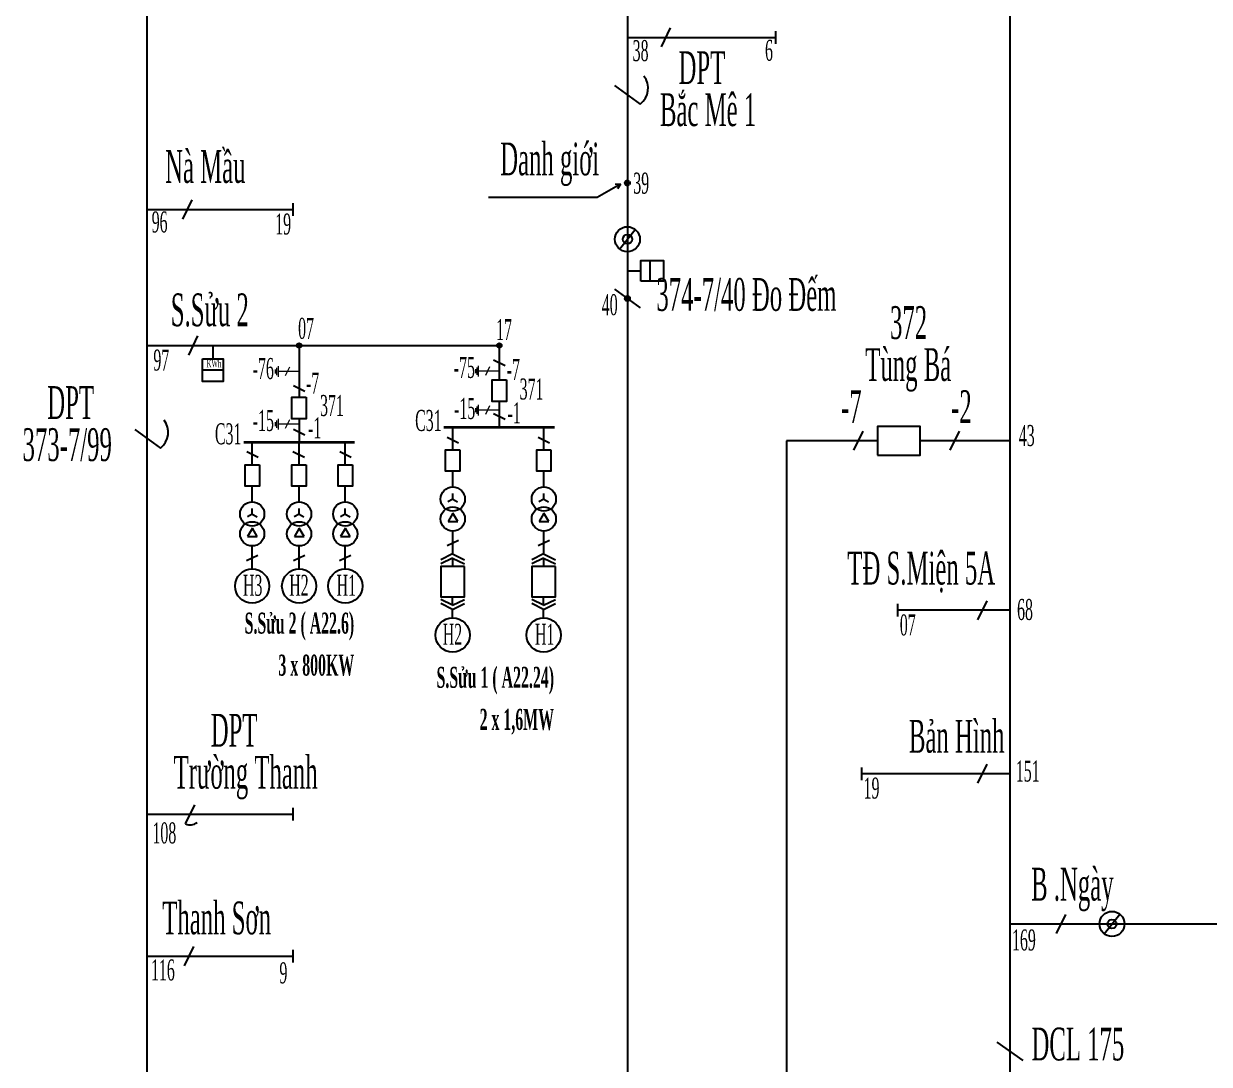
# Model space of a CAD drawing. Header units: inches. Extents: x 5954 to 16840, y 1852 to 5708.
# Drawn here: x 7173.7 to 7458.9, y 4786.2 to 5036.4 of the extents above; entities that cross this region are included whole.
import ezdxf

# ---------------------------------------------------------------- set-up
doc = ezdxf.new("R2010")
doc.units = ezdxf.units.IN
doc.header["$LTSCALE"] = 0.007
doc.header["$MEASUREMENT"] = 0
for name, color, linetype, lineweight in [('0.4+6kV', 6, 'Continuous', 25), ('DZ 35', 30, 'Continuous', 25), ('TC 35', 30, 'Continuous', 35), ('Tiep dat', 7, 'Continuous', 15)]:
    doc.layers.add(name, color=color, linetype=linetype, lineweight=lineweight)
doc.layers.add('Chu', color=7, linetype='Continuous')
doc.layers.add('so', color=7, linetype='Continuous')
doc.styles.add('chu', font='times.ttf', dxfattribs={"width": 0.5, "height": 0.2})

msp = doc.modelspace()

# ---------------------------------------------------------------- hatches: boundary and pattern name
at = {"layer": 'DZ 35'}
for points in [[(7240.51, 4959.06, 1), (7239.43, 4959.06, 1)], [(7287.58, 4959.06, -1), (7288.66, 4959.06, -1)]]:
    msp.add_hatch(color=256, dxfattribs=at).paths.add_polyline_path(points)
at = {"layer": 'TC 35'}
for points in [[(7318.4, 4998.13, -1), (7319.48, 4998.13, -1)], [(7318.4, 4970.35, -1), (7319.48, 4970.35, -1)]]:
    msp.add_hatch(color=256, dxfattribs=at).paths.add_polyline_path(points)

# ---------------------------------------------------------------- linework, layer by layer
at = {"layer": '0.4+6kV', "color": 170, "ltscale": 0.06}
for p, q in [((7317.07, 4982.25), (7320.81, 4986.97)), ((7317.07, 4982.25), (7320.81, 4986.97)), ((7433.63, 4817.58), (7437.37, 4822.31)), ((7433.63, 4817.58), (7437.37, 4822.31))]:
    msp.add_line(p, q, dxfattribs=at)
at = {"layer": '0.4+6kV'}
for p, q in [((7276.97, 4918.72), (7275.8, 4916.7)), ((7275.8, 4916.7), (7278.13, 4916.7)), ((7278.13, 4916.7), (7276.97, 4918.72)), ((7298.86, 4918.72), (7297.7, 4916.7)), ((7297.7, 4916.7), (7300.03, 4916.7)), ((7300.03, 4916.7), (7298.86, 4918.72)), ((7228.72, 4915.12), (7227.56, 4913.11)), ((7229.88, 4913.11), (7228.72, 4915.12)), ((7240.01, 4915.12), (7238.84, 4913.11)), ((7241.17, 4913.11), (7240.01, 4915.12)), ((7251.1, 4915.12), (7249.94, 4913.11)), ((7252.26, 4913.11), (7251.1, 4915.12)), ((7276.93, 4908.91), (7276.93, 4914.43)), ((7298.83, 4908.91), (7298.83, 4914.43)), ((7227.56, 4913.11), (7229.88, 4913.11)), ((7238.84, 4913.11), (7241.17, 4913.11)), ((7249.94, 4913.11), (7252.26, 4913.11)), ((7278.31, 4912.18), (7275.56, 4910.84)), ((7300.2, 4912.18), (7297.45, 4910.84)), ((7230.06, 4908.58), (7227.31, 4907.25)), ((7228.68, 4905.32), (7228.68, 4910.84)), ((7241.34, 4908.58), (7238.59, 4907.25)), ((7239.97, 4905.32), (7239.97, 4910.84)), ((7252.44, 4908.58), (7249.69, 4907.25)), ((7251.06, 4905.32), (7251.06, 4910.84)), ((7276.89, 4908.93), (7274.02, 4907.54)), ((7276.89, 4908.93), (7279.75, 4907.54)), ((7298.78, 4908.93), (7295.92, 4907.54)), ((7298.78, 4908.93), (7301.65, 4907.54)), ((7276.89, 4907.92), (7274.02, 4906.53)), ((7276.89, 4907.92), (7276.89, 4905.87)), ((7276.89, 4907.92), (7279.75, 4906.53)), ((7298.78, 4907.92), (7295.92, 4906.53)), ((7298.78, 4907.92), (7298.78, 4905.87)), ((7298.78, 4907.92), (7301.65, 4906.53)), ((7276.89, 4896.61), (7274.02, 4898)), ((7276.89, 4895.59), (7274.02, 4896.98)), ((7276.89, 4896.61), (7276.89, 4898.65)), ((7276.89, 4896.61), (7279.75, 4898)), ((7276.89, 4895.59), (7279.75, 4896.98)), ((7298.78, 4896.61), (7295.92, 4898)), ((7298.78, 4895.59), (7295.92, 4896.98)), ((7298.78, 4896.61), (7298.78, 4898.65)), ((7298.78, 4896.61), (7301.65, 4898)), ((7298.78, 4895.59), (7301.65, 4896.98)), ((7276.89, 4895.59), (7276.89, 4895.59)), ((7276.89, 4893.55), (7276.89, 4895.59)), ((7298.78, 4895.59), (7298.78, 4895.59)), ((7298.78, 4893.55), (7298.78, 4895.59))]:
    msp.add_line(p, q, dxfattribs=at)
for points in [[(7279.75, 4905.87), (7274.02, 4905.87), (7274.02, 4898.65), (7279.75, 4898.65)], [(7301.65, 4905.87), (7295.92, 4905.87), (7295.92, 4898.65), (7301.65, 4898.65)]]:
    msp.add_lwpolyline(points, close=True, dxfattribs=at)
at = {"layer": '0.4+6kV', "color": 170, "ltscale": 0.06}
for centre, radius in [((7318.94, 4984.61), 3.02), ((7318.94, 4984.61), 3.02), ((7318.94, 4984.61), 1.11), ((7435.5, 4819.94), 3.02), ((7435.5, 4819.94), 3.02), ((7435.5, 4819.94), 1.11)]:
    msp.add_circle(centre, radius, dxfattribs=at)
at = {"layer": '0.4+6kV'}
for centre, radius in [((7276.93, 4917.35), 2.92), ((7298.83, 4917.35), 2.92), ((7228.68, 4913.76), 2.92), ((7239.97, 4913.76), 2.92), ((7251.06, 4913.76), 2.92), ((7228.68, 4901.19), 4.12), ((7228.68, 4901.19), 4.12), ((7239.97, 4901.19), 4.12), ((7239.97, 4901.19), 4.12), ((7251.06, 4901.19), 4.12), ((7251.06, 4901.19), 4.12), ((7276.89, 4889.42), 4.12), ((7276.89, 4889.42), 4.12), ((7298.78, 4889.42), 4.12), ((7298.78, 4889.42), 4.12)]:
    msp.add_circle(centre, radius, dxfattribs=at)
at = {"layer": 'DZ 35'}
for p, q in [((7203.44, 4763.1), (7203.44, 5301.41)), ((7410.93, 5295.85), (7410.93, 4767.33)), ((7318.94, 5222.31), (7318.94, 4265.87)), ((7329.26, 5035.43), (7327.03, 5030.85)), ((7354.59, 5034.65), (7354.59, 5031.63)), ((7318.94, 5033.14), (7354.59, 5033.14)), ((7315.85, 5021.6), (7322.03, 5017.12)), ((7317.29, 4997.83), (7311.65, 4994.69)), ((7317.29, 4997.83), (7315.99, 4997.74)), ((7317.29, 4997.83), (7316.59, 4996.74)), ((7212.02, 4989.47), (7214.24, 4994.05)), ((7311.65, 4994.69), (7285.5, 4994.69)), ((7203.44, 4991.76), (7238.54, 4991.76)), ((7238.54, 4990.25), (7238.54, 4993.27)), ((7324.35, 4979.48), (7324.35, 4974.52)), ((7318.94, 4977), (7322.15, 4977)), ((7315.85, 4972.58), (7322.03, 4968.11)), ((7213.41, 4956.77), (7215.63, 4961.35)), ((7203.44, 4959.06), (7288.12, 4959.06)), ((7219.19, 4959.06), (7219.19, 4955.85)), ((7239.97, 4959.06), (7239.97, 4946.61)), ((7288.12, 4959.06), (7288.12, 4950.76)), ((7286.75, 4955.57), (7289.5, 4954.24)), ((7221.66, 4953.11), (7216.71, 4953.11)), ((7238.59, 4949.42), (7241.34, 4948.08)), ((7288.12, 4945.6), (7288.12, 4939.3)), ((7286.75, 4942.67), (7289.5, 4941.33)), ((7239.97, 4941.45), (7239.97, 4935.71)), ((7200.42, 4938.87), (7206.61, 4934.4)), ((7238.59, 4938.91), (7241.34, 4937.58)), ((7275.56, 4936.99), (7278.31, 4935.66)), ((7276.93, 4933.99), (7276.93, 4939.3)), ((7297.45, 4936.99), (7300.2, 4935.66)), ((7298.83, 4933.99), (7298.83, 4939.3)), ((7373.43, 4933.85), (7375.66, 4938.44)), ((7396.57, 4933.85), (7398.8, 4938.44)), ((7228.68, 4930.39), (7228.68, 4935.71)), ((7239.97, 4930.39), (7239.97, 4935.71)), ((7251.06, 4930.39), (7251.06, 4935.71)), ((7357.19, 4936.14), (7357.19, 4742.06)), ((7379.07, 4936.14), (7357.19, 4936.14)), ((7410.93, 4936.14), (7389.38, 4936.14)), ((7227.39, 4933.56), (7230.14, 4932.22)), ((7238.48, 4933.56), (7241.23, 4932.22)), ((7249.77, 4933.56), (7252.52, 4932.22)), ((7276.93, 4925.04), (7276.93, 4928.83)), ((7298.83, 4925.04), (7298.83, 4928.83)), ((7228.68, 4921.45), (7228.68, 4925.24)), ((7239.97, 4921.45), (7239.97, 4925.24)), ((7251.06, 4921.45), (7251.06, 4925.24)), ((7276.93, 4922.12), (7276.93, 4923.47)), ((7298.83, 4922.12), (7298.83, 4923.47)), ((7228.68, 4918.53), (7228.68, 4919.87)), ((7239.97, 4918.53), (7239.97, 4919.87)), ((7251.06, 4918.53), (7251.06, 4919.87)), ((7276.93, 4922.12), (7275.77, 4921.45)), ((7276.93, 4922.12), (7278.09, 4921.45)), ((7298.83, 4922.12), (7297.66, 4921.45)), ((7298.83, 4922.12), (7299.99, 4921.45)), ((7228.68, 4918.53), (7227.52, 4917.86)), ((7228.68, 4918.53), (7229.85, 4917.86)), ((7239.97, 4918.53), (7238.81, 4917.86)), ((7239.97, 4918.53), (7241.13, 4917.86)), ((7251.06, 4918.53), (7249.9, 4917.86)), ((7251.06, 4918.53), (7252.23, 4917.86)), ((7383.91, 4896.91), (7383.91, 4893.89)), ((7405.37, 4897.69), (7403.15, 4893.11)), ((7410.93, 4895.4), (7383.91, 4895.4)), ((7375.28, 4857.58), (7375.28, 4854.56)), ((7405.37, 4858.36), (7403.15, 4853.78)), ((7410.93, 4856.07), (7375.28, 4856.07)), ((7212.66, 4844.03), (7214.88, 4848.61)), ((7203.44, 4846.32), (7238.54, 4846.32)), ((7238.54, 4844.81), (7238.54, 4847.83)), ((7410.93, 4819.94), (7466.87, 4819.94)), ((7424.29, 4822.23), (7422.07, 4817.65)), ((7212.4, 4809.9), (7214.63, 4814.48)), ((7203.44, 4812.19), (7238.54, 4812.19)), ((7238.54, 4810.68), (7238.54, 4813.7)), ((7407.84, 4791.55), (7414.02, 4787.08))]:
    msp.add_line(p, q, dxfattribs=at)
for points in [[(7322.15, 4974.52), (7322.15, 4979.48), (7327.64, 4979.48), (7327.64, 4974.52)], [(7216.71, 4955.85), (7221.66, 4955.85), (7221.66, 4950.36), (7216.71, 4950.36)], [(7289.84, 4950.76), (7289.84, 4945.6), (7286.4, 4945.6), (7286.4, 4950.76)], [(7241.69, 4946.61), (7241.69, 4941.45), (7238.25, 4941.45), (7238.25, 4946.61)], [(7379.07, 4932.71), (7389.38, 4932.71), (7389.38, 4939.58), (7379.07, 4939.58)], [(7278.65, 4933.99), (7278.65, 4928.83), (7275.21, 4928.83), (7275.21, 4933.99)], [(7300.55, 4933.99), (7300.55, 4928.83), (7297.11, 4928.83), (7297.11, 4933.99)], [(7230.4, 4930.39), (7230.4, 4925.24), (7226.96, 4925.24), (7226.96, 4930.39)], [(7241.69, 4930.39), (7241.69, 4925.24), (7238.25, 4925.24), (7238.25, 4930.39)], [(7252.78, 4930.39), (7252.78, 4925.24), (7249.35, 4925.24), (7249.35, 4930.39)]]:
    msp.add_lwpolyline(points, close=True, dxfattribs=at)
for centre, radius in [((7239.97, 4959.06), 0.54), ((7288.12, 4959.06), 0.54), ((7276.93, 4922.12), 2.92), ((7298.83, 4922.12), 2.92), ((7228.68, 4918.53), 2.92), ((7239.97, 4918.53), 2.92), ((7251.06, 4918.53), 2.92)]:
    msp.add_circle(centre, radius, dxfattribs=at)
for centre, radius, start, end in [((7319.1, 5020.93), 4.81, 307.5809, 37.3867), ((7203.67, 4938.21), 4.81, 307.5809, 37.3867), ((7213.77, 4846.32), 2.55, 244.1246, 309.8884)]:
    msp.add_arc(centre, radius, start, end, dxfattribs=at)
at = {"layer": 'TC 35'}
for p, q in [((7301.43, 4939.3), (7274.81, 4939.3)), ((7253.28, 4935.71), (7226.66, 4935.71))]:
    msp.add_line(p, q, dxfattribs=at)
for centre in [(7318.94, 4998.13), (7318.94, 4970.35)]:
    msp.add_circle(centre, 0.54, dxfattribs=at)
at = {"layer": 'Tiep dat'}
for p, q in [((7234.56, 4953.71), (7234.56, 4951.95)), ((7234.56, 4953.71), (7234.56, 4951.95)), ((7234.56, 4953.71), (7234.56, 4951.95)), ((7234.92, 4954.12), (7234.92, 4951.54)), ((7234.92, 4954.12), (7234.92, 4951.54)), ((7234.92, 4954.12), (7234.92, 4951.54)), ((7237.62, 4953.86), (7236.62, 4951.8)), ((7237.62, 4953.86), (7236.62, 4951.8)), ((7237.62, 4953.86), (7236.62, 4951.8)), ((7282.72, 4953.75), (7282.72, 4951.99)), ((7282.72, 4953.75), (7282.72, 4951.99)), ((7282.72, 4953.75), (7282.72, 4951.99)), ((7283.07, 4954.16), (7283.07, 4951.58)), ((7283.07, 4954.16), (7283.07, 4951.58)), ((7283.07, 4954.16), (7283.07, 4951.58)), ((7285.77, 4953.9), (7284.77, 4951.84)), ((7285.77, 4953.9), (7284.77, 4951.84)), ((7285.77, 4953.9), (7284.77, 4951.84)), ((7234.22, 4953.32), (7234.22, 4952.35)), ((7234.22, 4953.32), (7234.22, 4952.35)), ((7234.22, 4953.32), (7234.22, 4952.35)), ((7237.12, 4952.83), (7234.92, 4952.83)), ((7237.12, 4952.83), (7234.92, 4952.83)), ((7237.12, 4952.83), (7234.92, 4952.83)), ((7239.97, 4952.83), (7237.12, 4952.83)), ((7282.37, 4953.36), (7282.37, 4952.38)), ((7282.37, 4953.36), (7282.37, 4952.38)), ((7282.37, 4953.36), (7282.37, 4952.38)), ((7285.27, 4952.87), (7283.07, 4952.87)), ((7285.27, 4952.87), (7283.07, 4952.87)), ((7285.27, 4952.87), (7283.07, 4952.87)), ((7288.12, 4952.87), (7285.27, 4952.87)), ((7288.12, 4952.87), (7285.27, 4952.87)), ((7288.12, 4952.87), (7285.27, 4952.87)), ((7282.37, 4943.99), (7282.37, 4943.01)), ((7282.37, 4943.99), (7282.37, 4943.01)), ((7282.37, 4943.99), (7282.37, 4943.01)), ((7282.72, 4944.38), (7282.72, 4942.62)), ((7282.72, 4944.38), (7282.72, 4942.62)), ((7282.72, 4944.38), (7282.72, 4942.62)), ((7283.07, 4944.79), (7283.07, 4942.21)), ((7283.07, 4944.79), (7283.07, 4942.21)), ((7283.07, 4944.79), (7283.07, 4942.21)), ((7285.27, 4943.5), (7283.07, 4943.5)), ((7285.27, 4943.5), (7283.07, 4943.5)), ((7285.27, 4943.5), (7283.07, 4943.5)), ((7285.77, 4944.53), (7284.77, 4942.47)), ((7288.12, 4943.5), (7285.27, 4943.5)), ((7234.22, 4940.6), (7234.22, 4939.63)), ((7234.22, 4940.6), (7234.22, 4939.63)), ((7234.22, 4940.6), (7234.22, 4939.63)), ((7234.56, 4941), (7234.56, 4939.24)), ((7234.56, 4941), (7234.56, 4939.24)), ((7234.56, 4941), (7234.56, 4939.24)), ((7234.92, 4941.41), (7234.92, 4938.83)), ((7234.92, 4941.41), (7234.92, 4938.83)), ((7234.92, 4941.41), (7234.92, 4938.83)), ((7237.12, 4940.12), (7234.92, 4940.12)), ((7237.12, 4940.12), (7234.92, 4940.12)), ((7237.12, 4940.12), (7234.92, 4940.12)), ((7237.62, 4941.15), (7236.62, 4939.09)), ((7237.62, 4941.15), (7236.62, 4939.09)), ((7237.62, 4941.15), (7236.62, 4939.09)), ((7239.97, 4940.12), (7237.12, 4940.12)), ((7239.97, 4940.12), (7237.12, 4940.12)), ((7239.97, 4940.12), (7237.12, 4940.12))]:
    msp.add_line(p, q, dxfattribs=at)

# ---------------------------------------------------------------- texts
at = {"layer": 'Chu', "style": 'chu', "width": 0.5}
for s, p in [('Danh giới', (7288.34, 4999.99)), ('-7', (7370.31, 4940.41)), ('-2', (7396.81, 4940.41)), ('DCL 175', (7416.13, 4787.13))]:
    msp.add_text(s, height=7.882, dxfattribs=at).set_placement(p)
msp.add_text('KWh', height=1.79, rotation=360, dxfattribs=at).set_placement((7217.71, 4953.82))
at = {"layer": 'Chu', "line_spacing_factor": 0.769231, "style": 'chu'}
for s, insert, char_height, width, attachment_point in [('   DPT\\PBắc Mê 1', (7326.77, 5029.82), 7.882, 34.5215, 1), ('Nà Mầu', (7207.74, 5006.05), 7.882, 34.5215, 1), ('   {\\fTimes New Roman|b0|i0|c163|p18;374-7/40 Đo Đếm}', (7321.44, 4975.28), 7.8819, 48.76, 1), ('{\\fTimes New Roman|b0|i0|c0|p18;S.Sửu 2\\fTimes New Roman|b0|i0|c238|p18;}', (7227.88, 4971.58), 7.8819, 34.5215, 3), ('    372\\PTùng Bá', (7376.16, 4968.52), 7.882, 34.5215, 1), ('    DPT \\P373-7/99', (7173.44, 4949.28), 7.882, 48.76, 1), ('{\\fTimes New Roman|b0|i0|c163|p18;TĐ }S.Miện 5A', (7371.85, 4909.46), 7.8819, 34.5215, 1), ('      DPT\\PTr{\\fTimes New Roman|b0|i0|c163|p18;ư}ờng Thanh', (7209.78, 4870.47), 7.8819, 34.5215, 1), ('Bản Hình', (7386.67, 4869.01), 7.882, 34.5215, 1), ('B .Ngày', (7416.05, 4833.45), 7.882, 34.5215, 1), ('Thanh S{\\fTimes New Roman|b0|i0|c163|p18;ơ}n', (7207.07, 4825.34), 7.8819, 34.5215, 1)]:
    msp.add_mtext(s, dxfattribs=dict(at, insert=insert, char_height=char_height, width=width, attachment_point=attachment_point))
at = {"layer": 'so', "style": 'chu', "width": 0.5}
for s, height, p in [('38', 5.052, (7320.2, 5027.45)), ('6', 5.05, (7352.04, 5027.54)), ('39', 5.052, (7320.35, 4995.58)), ('96', 5.052, (7204.51, 4986.25)), ('19', 5.052, (7234.22, 4985.76)), ('40', 5.052, (7312.78, 4966.34)), ('97', 5.052, (7204.91, 4953.03)), ('-76', 5.052, (7228.8, 4951)), ('-75', 5.052, (7277.17, 4951.26)), ('-15', 5.052, (7277.24, 4941.39)), ('-15', 5.052, (7228.82, 4938.5)), ('C31', 5.052, (7267.88, 4938.51)), ('C31', 5.052, (7219.72, 4935.3)), ('43', 5.052, (7413.09, 4934.89)), ('H3', 5.052, (7226.47, 4898.86)), ('H2', 5.052, (7237.6, 4898.86)), ('H1', 5.052, (7248.99, 4898.86)), ('68', 5.052, (7412.67, 4893.05)), ('07', 5.052, (7384.47, 4889.32)), ('H2', 5.052, (7274.52, 4887.09)), ('H1', 5.052, (7296.71, 4887.09)), ('151', 5.052, (7412.36, 4854.19)), ('19', 5.052, (7375.76, 4850.1)), ('108', 5.052, (7204.69, 4839.31)), ('169', 5.052, (7411.46, 4813.57)), ('116', 5.052, (7204.34, 4806.37)), ('9', 5.05, (7235.23, 4805.67))]:
    msp.add_text(s, height=height, dxfattribs=at).set_placement(p)
for s, p in [('07', (7239.73, 4960.65)), ('17', (7287.35, 4960.34))]:
    msp.add_text(s, height=5.052, rotation=360, dxfattribs=at).set_placement(p)
at = {"layer": 'so', "char_height": 5.0525, "attachment_point": 3, "style": 'chu'}
for s, insert, width, line_spacing_factor in [('{\\fTimes New Roman|b0|i0|c0|p18;-7\\fTimes New Roman|b0|i0|c238|p18;}', (7293.09, 4955.84), 34.5215, 0.769231), ('{\\fTimes New Roman|b0|i0|c0|p18;-7\\fTimes New Roman|b0|i0|c238|p18;}', (7244.8, 4952.56), 34.5215, 0.769231), ('{\\fTimes New Roman|b0|i0|c0|p18;371\\fTimes New Roman|b0|i0|c238|p18;}', (7298.74, 4951.12), 34.5215, 0.769231), ('{\\fTimes New Roman|b0|i0|c0|p18;371\\fTimes New Roman|b0|i0|c238|p18;}', (7250.73, 4947.16), 34.5215, 0.769231), ('{\\fTimes New Roman|b0|i0|c0|p18;-1\\fTimes New Roman|b0|i0|c238|p18;}', (7293.27, 4945.38), 34.5215, 0.769231), ('{\\fTimes New Roman|b0|i0|c0|p18;-1\\fTimes New Roman|b0|i0|c238|p18;}', (7245.31, 4941.78), 34.5215, 0.769231), ('{\\fTimes New Roman|b1|i0|c0|p18;S.Sửu 2 ( A22.6)\\P   3 x 800KW}', (7253.22, 4894.82), 54.2721, 1.2), ('{\\fTimes New Roman|b1|i0|c0|p18;S.Sửu 1 ( A22.24)\\P    2 x 1,6MW}', (7301.29, 4881.78), 54.2721, 1.2)]:
    msp.add_mtext(s, dxfattribs=dict(at, insert=insert, width=width, line_spacing_factor=line_spacing_factor))

doc.saveas('drawing.dxf')
